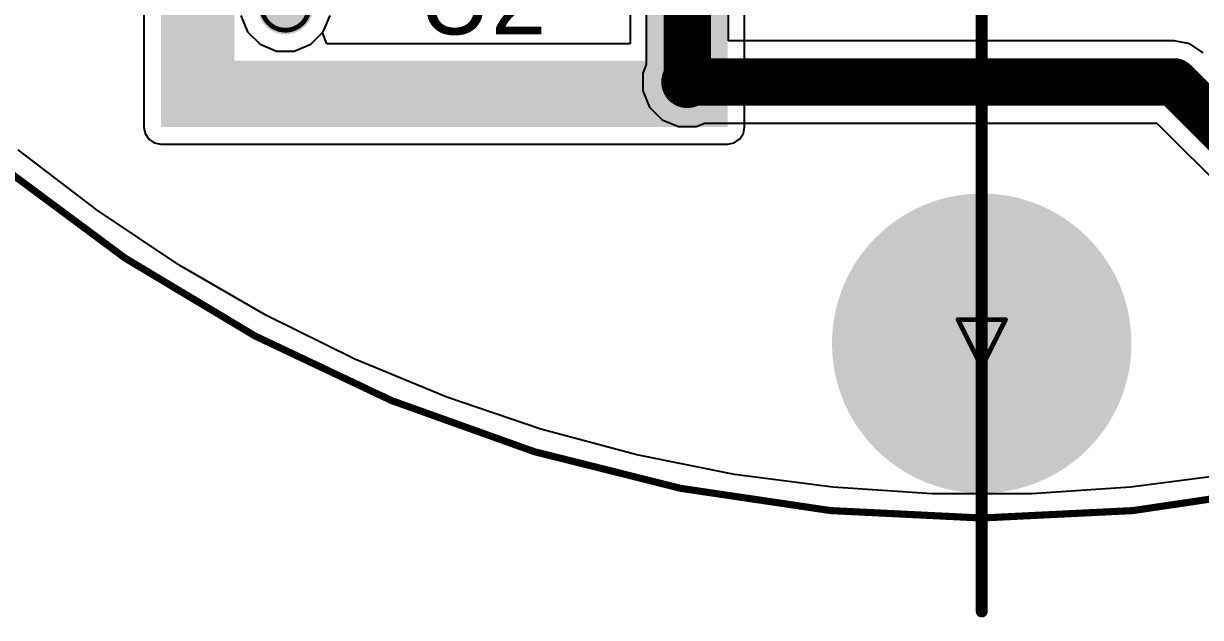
# Model space of a CAD drawing. Header units: inches. Extents: x -17 to 345, y -18 to 43.
# Drawn here: x -10.25 to 2.34, y -17.56 to -11.21 of the extents above; entities that cross this region are included whole.
import ezdxf

# ---------------------------------------------------------------- set-up
doc = ezdxf.new("R2010")
doc.units = ezdxf.units.IN
for name, color, linetype in [('Board Outline', 216, 'Continuous'), ('Bottom Layer', 5, 'Continuous'), ('Bottom Solder', 6, 'Continuous'), ('Drill Drawing', 1, 'Continuous'), ('Mechanical 1', 6, 'Continuous'), ('Multi-Layer', 9, 'Continuous'), ('Pad Holes', 156, 'Continuous'), ('Top Layer', 1, 'Continuous'), ('Top Overlay', 2, 'Continuous'), ('Top Solder', 216, 'Continuous'), ('Via Holes', 16, 'Continuous')]:
    doc.layers.add(name, color=color, linetype=linetype)
doc.styles.add('Arial', font='', dxfattribs={"height": 0.2})
doc.styles.get('Arial').set_extended_font_data('Arial')

msp = doc.modelspace()

# ---------------------------------------------------------------- hatches: boundary and pattern name
at = {"layer": 'Bottom Layer'}
h = msp.add_hatch(color=5, dxfattribs=at)
edge = h.paths.add_edge_path()
edge.add_arc((-7.45, -11.029), 0.3, 0, 360)
h = msp.add_hatch(color=5, dxfattribs=at)
edge = h.paths.add_edge_path()
edge.add_arc((-3.15, -11.836), 0.3, 0, 360)
h = msp.add_hatch(color=5, dxfattribs=at)
edge = h.paths.add_edge_path()
edge.add_arc((0, -14.632), 1.5, 0, 360)
at = {"layer": 'Bottom Solder'}
h = msp.add_hatch(color=6, dxfattribs=at)
edge = h.paths.add_edge_path()
edge.add_arc((0, -14.632), 1.602, 0, 360)
at = {"layer": 'Multi-Layer'}
h = msp.add_hatch(color=9, dxfattribs=at)
edge = h.paths.add_edge_path()
edge.add_arc((0, -14.632), 1.5, 0, 360)
at = {"layer": 'Pad Holes'}
h = msp.add_hatch(color=7, dxfattribs=at)
edge = h.paths.add_edge_path()
edge.add_arc((0, -14.632), 1, 0, 360)
at = {"layer": 'Top Layer'}
for points in [[(-8.783, -12.319), (-7.996, -12.319), (-7.996, -7.986), (-8.783, -7.986)], [(-3.581, -12.319), (-2.718, -12.319), (-2.718, -8.026), (-3.581, -8.026)], [(-8.783, -12.319), (-2.718, -12.319), (-2.718, -11.608), (-8.783, -11.608)]]:
    msp.add_hatch(color=1, dxfattribs=at).paths.add_polyline_path(points)
h = msp.add_hatch(color=1, dxfattribs=at)
edge = h.paths.add_edge_path()
edge.add_arc((-7.45, -11.029), 0.3, 0, 360)
h = msp.add_hatch(color=1, dxfattribs=at)
edge = h.paths.add_edge_path()
edge.add_arc((-3.15, -11.836), 0.3, 0, 360)
h = msp.add_hatch(color=1, dxfattribs=at)
edge = h.paths.add_edge_path()
edge.add_arc((0, -14.632), 1.5, 0, 360)
at = {"layer": 'Top Solder'}
h = msp.add_hatch(color=216, dxfattribs=at)
edge = h.paths.add_edge_path()
edge.add_arc((0, -14.632), 1.602, 0, 360)
at = {"layer": 'Via Holes'}
h = msp.add_hatch(color=7, dxfattribs=at)
edge = h.paths.add_edge_path()
edge.add_arc((-3.15, -11.836), 0.15, 0, 360)

# ---------------------------------------------------------------- linework, layer by layer
at = {"layer": 'Board Outline'}
msp.add_lwpolyline([(16.5, 0, 0.076, 0.076, 1), (-16.5, 0, 0.076, 0.076, 1)], format="xyseb", close=True, dxfattribs=at)
at = {"layer": 'Bottom Layer'}
for p, q in [((-2.709, -11.396), (-2.709, -7.746)), ((-3.59, -7.928), (-3.59, -11.651)), ((-7.928, -11.124), (-7.855, -11.3)), ((-7.045, -11.3), (-6.972, -11.124)), ((-7.855, -11.3), (-7.721, -11.434)), ((-7.179, -11.434), (-7.045, -11.3)), ((-7.721, -11.434), (-7.545, -11.507)), ((-7.355, -11.507), (-7.179, -11.434)), ((2.058, -11.396), (-2.709, -11.396)), ((2.226, -11.43), (2.058, -11.396)), ((2.369, -11.525), (2.226, -11.43)), ((-7.545, -11.507), (-7.355, -11.507)), ((-3.59, -11.651), (-3.627, -11.741)), ((-3.627, -11.741), (-3.627, -11.931)), ((-3.627, -11.931), (-3.555, -12.107)), ((-3.555, -12.107), (-3.42, -12.241)), ((-3.42, -12.241), (-3.245, -12.314)), ((-3.245, -12.314), (-3.055, -12.314)), ((-3.055, -12.314), (-2.964, -12.277)), ((-2.964, -12.277), (1.875, -12.277)), ((1.875, -12.277), (3.093, -13.494)), ((-9.465, -13.209), (-10.309, -12.561)), ((-8.581, -13.799), (-9.465, -13.209)), ((-7.66, -14.331), (-8.581, -13.799)), ((-6.706, -14.801), (-7.66, -14.331)), ((-5.724, -15.208), (-6.706, -14.801)), ((-4.717, -15.55), (-5.724, -15.208)), ((-3.69, -15.825), (-4.717, -15.55)), ((-2.647, -16.033), (-3.69, -15.825)), ((-1.593, -16.171), (-2.647, -16.033)), ((2.647, -16.033), (1.593, -16.171)), ((-0.532, -16.241), (-1.593, -16.171)), ((0, -16.241), (-0.532, -16.241)), ((0.532, -16.241), (0, -16.241)), ((1.593, -16.171), (0.532, -16.241))]:
    msp.add_line(p, q, dxfattribs=at)
for points in [[(-3.15, -11.836, 0.508, 0.508, 0), (-3.15, -7.746, 0.508, 0.508, 0)], [(-3.15, -11.836, 0.508, 0.508, 0), (2.058, -11.836, 0.508, 0.508, 0)], [(2.058, -11.836, 0.508, 0.508, 0), (3.404, -13.183, 0.508, 0.508, 0)]]:
    msp.add_lwpolyline(points, format="xyseb", dxfattribs=at)
for points in [[(-3.277, -11.836, 0.254, 0.254, 1), (-3.023, -11.836, 0.254, 0.254, 1)], [(-3.277, -11.836, 0.254, 0.254, 1), (-3.023, -11.836, 0.254, 0.254, 1)], [(1.931, -11.836, 0.254, 0.254, 1), (2.185, -11.836, 0.254, 0.254, 1)], [(1.931, -11.836, 0.254, 0.254, 1), (2.185, -11.836, 0.254, 0.254, 1)]]:
    msp.add_lwpolyline(points, format="xyseb", close=True, dxfattribs=at)
at = {"layer": 'Drill Drawing'}
for points in [[(-7.196, -11.029, 0.0508, 0.0508, 1), (-7.704, -11.029, 0.0508, 0.0508, 1)], [(-2.896, -11.836, 0.0508, 0.0508, 1), (-3.404, -11.836, 0.0508, 0.0508, 1)], [(-3.416, -11.836, 0.0254, 0.0254, 1), (-3.391, -11.836, 0.0254, 0.0254, 1)], [(-2.908, -11.836, 0.0254, 0.0254, 1), (-2.883, -11.836, 0.0254, 0.0254, 1)], [(-0.267, -14.378, 0.0254, 0.0254, 1), (-0.241, -14.378, 0.0254, 0.0254, 1)], [(-0.267, -14.378, 0.0254, 0.0254, 1), (-0.241, -14.378, 0.0254, 0.0254, 1)], [(0.241, -14.378, 0.0254, 0.0254, 1), (0.267, -14.378, 0.0254, 0.0254, 1)], [(0.241, -14.378, 0.0254, 0.0254, 1), (0.267, -14.378, 0.0254, 0.0254, 1)], [(-0.013, -14.886, 0.0254, 0.0254, 1), (0.013, -14.886, 0.0254, 0.0254, 1)], [(-0.013, -14.886, 0.0254, 0.0254, 1), (0.013, -14.886, 0.0254, 0.0254, 1)]]:
    msp.add_lwpolyline(points, format="xyseb", close=True, dxfattribs=at)
for points in [[(-0.254, -14.378, 0.0508, 0.0508, 0), (0.254, -14.378, 0.0508, 0.0508, 0)], [(-0.254, -14.378, 0.0508, 0.0508, 0), (0, -14.886, 0.0508, 0.0508, 0)], [(0, -14.886, 0.0508, 0.0508, 0), (0.254, -14.378, 0.0508, 0.0508, 0)]]:
    msp.add_lwpolyline(points, format="xyseb", dxfattribs=at)
at = {"layer": 'Mechanical 1'}
msp.add_lwpolyline([(0, -17.5, 0.127, 0.127, 0), (0, 0, 0.127, 0.127, 0)], format="xyseb", dxfattribs=at)
msp.add_lwpolyline([(-0.032, -17.5, 0.0635, 0.0635, 1), (0.032, -17.5, 0.0635, 0.0635, 1)], format="xyseb", close=True, dxfattribs=at)
at = {"layer": 'Top Layer'}
for p, q in [((-8.965, -7.986), (-8.965, -11.608)), ((-2.537, -12.319), (-2.537, -8.026)), ((-3.763, -9.202), (-3.763, -11.427)), ((-7.045, -11.3), (-6.972, -11.124)), ((-7.054, -11.309), (-7.045, -11.3)), ((-7.006, -11.427), (-7.054, -11.309)), ((-3.763, -11.427), (-7.006, -11.427)), ((-8.965, -11.608), (-8.965, -12.319)), ((-8.965, -12.319), (-8.951, -12.388)), ((-2.55, -12.388), (-2.537, -12.319)), ((-8.951, -12.388), (-8.912, -12.447)), ((-8.912, -12.447), (-8.853, -12.486)), ((-2.648, -12.486), (-2.59, -12.447)), ((-2.59, -12.447), (-2.55, -12.388)), ((-9.465, -13.209), (-10.309, -12.561)), ((-8.853, -12.486), (-8.783, -12.5)), ((-8.783, -12.5), (-2.718, -12.5)), ((-2.718, -12.5), (-2.648, -12.486)), ((-8.581, -13.799), (-9.465, -13.209)), ((-7.66, -14.331), (-8.581, -13.799)), ((-6.706, -14.801), (-7.66, -14.331)), ((-5.724, -15.208), (-6.706, -14.801)), ((-4.717, -15.55), (-5.724, -15.208)), ((-3.69, -15.825), (-4.717, -15.55)), ((-2.647, -16.033), (-3.69, -15.825)), ((-1.593, -16.171), (-2.647, -16.033)), ((2.647, -16.033), (1.593, -16.171)), ((-0.532, -16.241), (-1.593, -16.171)), ((0, -16.241), (-0.532, -16.241)), ((0.532, -16.241), (0, -16.241)), ((1.593, -16.171), (0.532, -16.241))]:
    msp.add_line(p, q, dxfattribs=at)

# ---------------------------------------------------------------- texts
at = {"layer": 'Top Overlay', "style": 'Arial'}
msp.add_text('U2', height=0.762, dxfattribs=at).set_placement((-6.02, -11.328))

doc.saveas('drawing.dxf')
